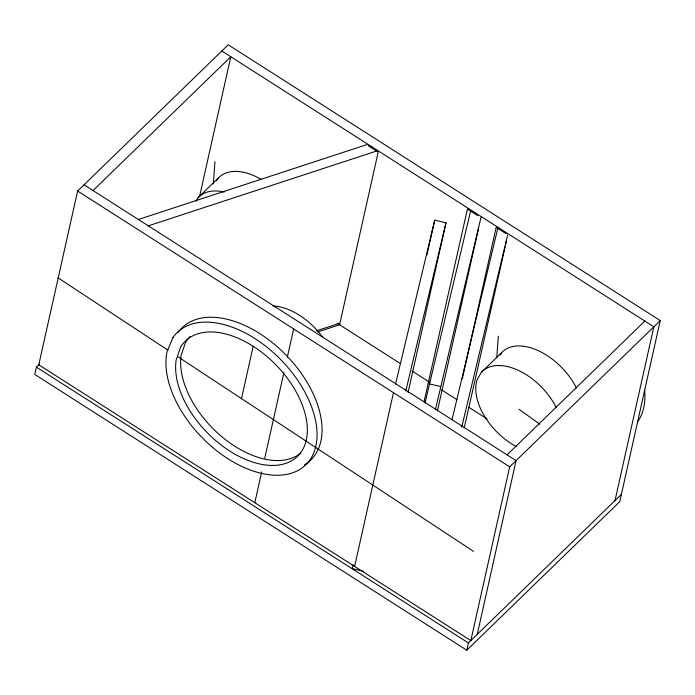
<?xml version="1.0" encoding="UTF-8"?>
<svg xmlns="http://www.w3.org/2000/svg" width="695" height="695" viewBox="0 0 695 695"><rect width="100%" height="100%" fill="white"/><g stroke="black" fill="none" stroke-linecap="round" stroke-linejoin="round"><path stroke-width="1.04" d="M213.33 184.001L214.946 161.64M496.786 357.473L498.332 336.171M39.485 364.128L36.375 367.142L34.75 374.423L466.797 650.216L619.775 501.634L660.25 320.577L228.203 44.784L77.623 191.029L38.781 364.805L470.828 640.608L509.67 466.823L660.25 320.577M199.535 196.624L230.792 56.755L93.034 190.552M241.486 398.661L253.18 346.327M254.804 502.702L261.676 471.974M264.752 458.205L283.934 372.372M287.252 357.534L293.646 328.926M339.586 324.774L378.193 152.057L368.246 145.707M354.65 566.295L393.257 393.579M426.895 255.152L434.714 220.185L445.999 222.8L408.104 392.336M425.001 402.961L470.724 210.489M435.339 409.815L481.009 217.309M478.699 227.943L437.372 411.049M462.297 378.888L496.169 227.361L506.116 233.72M505.161 246.69L464.251 427.781M505.639 244.57L506.586 240.331M466.797 650.216L468.421 642.936L621.408 494.362M477.239 634.379L516.081 460.603L84.034 184.809M614.997 500.582L653.839 326.806L221.792 51.004M395.516 384.118L434.714 220.185M353.182 564.714L352.243 568.632L363.528 571.247M405.793 390.946L445.999 222.8M424.054 401.771L467.448 209.03L477.786 215.632M451.95 420.006L497.889 227.899M461.723 427.121L507.654 235.006M196.077 201.116L198.118 197.649L218.291 178.059A52.716 31.64 45.8 0 1 261.259 179.466M216.762 180.657L218.291 178.059M576.45 388.071A52.716 31.64 45.8 0 0 501.668 352.591L481.496 372.181L477.213 379.461A52.716 31.64 45.8 0 0 516.229 446.529M500.139 355.188L501.668 352.591M507.081 454.86L644.838 321.055M138.149 219.568L366.899 144.595M148.078 225.918L376.838 150.954M316.59 330.768L339.256 323.34M317.98 331.854L339.942 324.661M429.267 383.883L440.552 386.507M337.318 323.323L400.346 363.555M412.222 371.139L429.571 382.215M441.447 389.799L456.98 399.712M468.847 407.287L487.117 418.955M77.623 191.029L509.67 466.823M36.375 367.142L468.421 642.936M58.198 277.922L167.929 350.158M177.903 356.726L473.521 551.37M518.939 409.259L539.807 424.159M273.213 305.965A52.716 31.64 45.8 0 1 322.35 336.832M300.588 453.192A80.412 48.268 45.8 0 1 222.878 437.581A80.412 48.268 45.8 0 1 181.152 355.241L185.522 342.453A80.412 48.268 45.8 0 1 190.03 336.554M177.929 332.714A92.244 55.374 45.8 0 1 286.913 355.97A92.244 55.374 45.8 0 1 304.48 464.781M198.118 197.649A52.716 31.64 45.8 0 1 224.285 192.063M481.496 372.181A52.716 31.64 45.8 0 1 556.278 407.661M644.604 390.104A92.244 55.374 45.8 0 1 637.906 421.387M180.526 347.309L176.148 360.097A80.412 48.268 45.8 0 0 261.572 464.356A80.412 48.268 45.8 0 0 289.832 381.703A80.412 48.268 45.8 0 0 180.526 347.309M172.933 337.57L167.043 351.609A92.244 55.374 45.8 0 0 261.216 473.33A92.244 55.374 45.8 0 0 299.241 382.606A92.244 55.374 45.8 0 0 172.933 337.57"/></g></svg>
